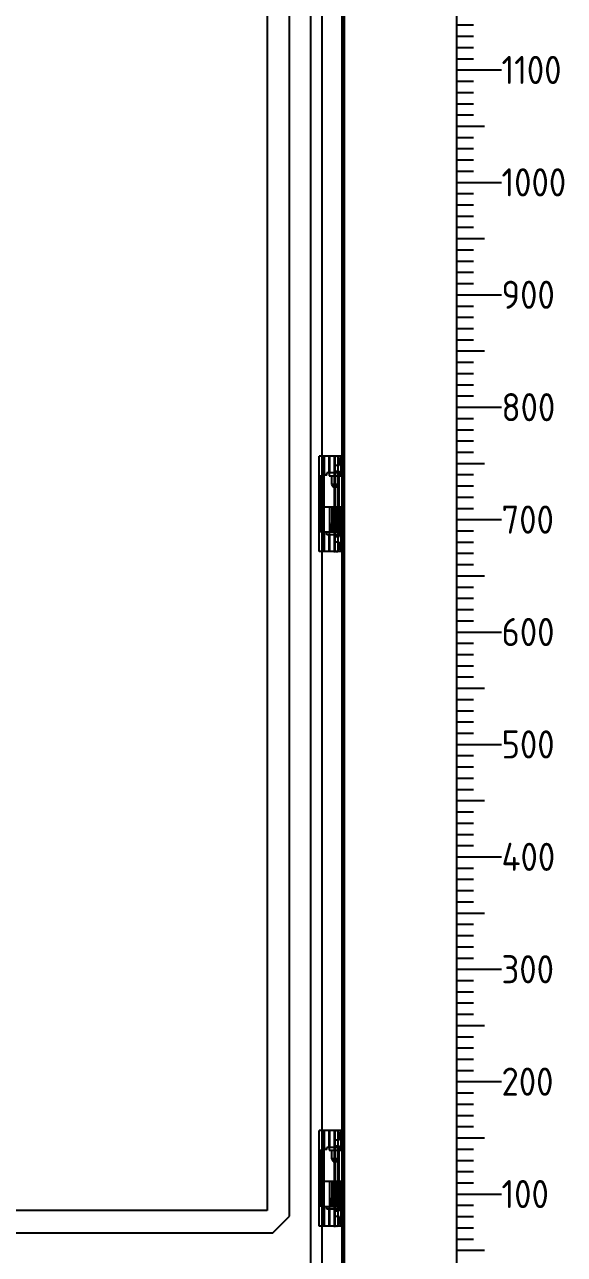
# Model space of a CAD drawing. Header units: millimetres. Extents: x 37984 to 70752, y 14140 to 37584.
# Drawn here: x 39718 to 40198, y 34815 to 35909 of the extents above; entities that cross this region are included whole.
import ezdxf
from ezdxf.enums import TextEntityAlignment as Align

# ---------------------------------------------------------------- set-up
doc = ezdxf.new("R2010")
doc.units = ezdxf.units.MM
doc.set_wipeout_variables(frame=1)
doc.layers.add('! NO PLOT !', color=7, linetype='Continuous', true_color=0xff75dd, plot=False)
doc.layers.add('000-PI-Oprema', color=30, linetype='Continuous', lineweight=5)
for name, color, linetype in [('000-PI-ORMAR', 2, 'Continuous'), ('000-PI_TEXT', 7, 'Continuous'), ('002-PI-Kabelska kanalica', 150, 'Continuous')]:
    doc.layers.add(name, color=color, linetype=linetype)
doc.styles.add('PI0', font='isocpeur.ttf', dxfattribs={"width": 0.9})

# ---------------------------------------------------------------- blocks, each defined once
blk = doc.blocks.new('*U863')
at = {"layer": '002-PI-Kabelska kanalica'}
for p, q in [((-20, 552), (80, 552)), ((-20, -100), (-20, 552)), ((80, -100), (80, 552)), ((-20, -100), (80, -100))]:
    blk.add_line(p, q, dxfattribs=at)
blk = doc.blocks.new('skala_2300')
for p, q in [((0, 1400), (0, 540)), ((0, 1140), (15, 1140)), ((0, 1130), (15, 1130)), ((0, 1120), (15, 1120)), ((0, 1110), (15, 1110)), ((0, 1100), (40, 1100)), ((0, 1090), (15, 1090)), ((0, 1080), (15, 1080)), ((0, 1070), (15, 1070)), ((0, 1060), (15, 1060)), ((0, 1050), (25, 1050)), ((0, 1040), (15, 1040)), ((0, 1030), (15, 1030)), ((0, 1020), (15, 1020)), ((0, 1010), (15, 1010)), ((0, 1000), (40, 1000)), ((0, 1000), (40, 1000)), ((0, 1000), (40, 1000)), ((0, 1000), (40, 1000)), ((0, 990), (15, 990)), ((0, 980), (15, 980)), ((0, 970), (15, 970)), ((0, 960), (15, 960)), ((0, 950), (25, 950)), ((0, 940), (15, 940)), ((0, 930), (15, 930)), ((0, 920), (15, 920)), ((0, 910), (15, 910)), ((0, 900), (40, 900)), ((0, 890), (15, 890)), ((0, 880), (15, 880)), ((0, 870), (15, 870)), ((0, 860), (15, 860)), ((0, 850), (25, 850)), ((0, 840), (15, 840)), ((0, 830), (15, 830)), ((0, 820), (15, 820)), ((0, 810), (15, 810)), ((0, 800), (40, 800)), ((0, 800), (40, 800)), ((0, 800), (40, 800)), ((0, 800), (40, 800)), ((0, 800), (40, 800)), ((0, 790), (15, 790)), ((0, 780), (15, 780)), ((0, 770), (15, 770)), ((0, 760), (15, 760)), ((0, 750), (25, 750)), ((0, 740), (15, 740)), ((0, 730), (15, 730)), ((0, 720), (15, 720)), ((0, 710), (15, 710)), ((0, 700), (40, 700)), ((0, 690), (15, 690)), ((0, 680), (15, 680)), ((0, 670), (15, 670)), ((0, 660), (15, 660)), ((0, 650), (25, 650)), ((0, 640), (15, 640)), ((0, 630), (15, 630)), ((0, 620), (15, 620)), ((0, 610), (15, 610)), ((0, 600), (40, 600)), ((0, 600), (40, 600)), ((0, 600), (40, 600)), ((0, 600), (40, 600)), ((0, 600), (40, 600)), ((0, 600), (40, 600)), ((0, 590), (15, 590)), ((0, 580), (15, 580)), ((0, 570), (15, 570)), ((0, 560), (15, 560)), ((0, 550), (25, 550)), ((0, 540), (0, 0)), ((0, 540), (15, 540)), ((0, 530), (15, 530)), ((0, 520), (15, 520)), ((0, 510), (15, 510)), ((0, 500), (40, 500)), ((0, 490), (15, 490)), ((0, 480), (15, 480)), ((0, 470), (15, 470)), ((0, 460), (15, 460)), ((0, 450), (25, 450)), ((0, 440), (15, 440)), ((0, 430), (15, 430)), ((0, 420), (15, 420)), ((0, 410), (15, 410)), ((0, 400), (40, 400)), ((0, 400), (40, 400)), ((0, 400), (40, 400)), ((0, 400), (40, 400)), ((0, 400), (40, 400)), ((0, 400), (40, 400)), ((0, 400), (40, 400)), ((0, 390), (15, 390)), ((0, 380), (15, 380)), ((0, 370), (15, 370)), ((0, 360), (15, 360)), ((0, 350), (25, 350)), ((0, 340), (15, 340)), ((0, 330), (15, 330)), ((0, 320), (15, 320)), ((0, 310), (15, 310)), ((0, 300), (40, 300)), ((0, 290), (15, 290)), ((0, 280), (15, 280)), ((0, 270), (15, 270)), ((0, 260), (15, 260)), ((0, 250), (25, 250)), ((0, 240), (15, 240)), ((0, 230), (15, 230)), ((0, 220), (15, 220)), ((0, 210), (15, 210)), ((0, 200), (40, 200)), ((0, 200), (40, 200)), ((0, 200), (40, 200)), ((0, 200), (40, 200)), ((0, 200), (40, 200)), ((0, 200), (40, 200)), ((0, 200), (40, 200)), ((0, 200), (40, 200)), ((0, 190), (15, 190)), ((0, 180), (15, 180)), ((0, 170), (15, 170)), ((0, 160), (15, 160)), ((0, 150), (25, 150)), ((0, 140), (15, 140)), ((0, 130), (15, 130)), ((0, 120), (15, 120)), ((0, 110), (15, 110)), ((0, 100), (40, 100)), ((0, 90), (15, 90)), ((0, 80), (15, 80)), ((0, 70), (15, 70)), ((0, 60), (15, 60)), ((0, 50), (25, 50))]:
    blk.add_line(p, q)
at = {"style": 'PI0', "width": 0.9}
for s, p in [('1100', (40, 1100)), ('1000', (40, 1000)), ('900', (40, 900)), ('800', (40, 800)), ('700', (40, 700)), ('600', (40, 600)), ('500', (40, 500)), ('400', (40, 400)), ('300', (40, 300)), ('200', (40, 200)), ('100', (40, 100))]:
    blk.add_text(s, height=25, dxfattribs=at).set_placement(p, align=Align.MIDDLE_LEFT)

msp = doc.modelspace()

# ---------------------------------------------------------------- linework, layer by layer
at = {"layer": '000-PI-Oprema'}
msp.add_lwpolyline([(39720.172, 35604.404), (39728.172, 35604.404), (39728.172, 35599.404), (39720.172, 35599.404)], close=True, dxfattribs=at)

# ---------------------------------------------------------------- block references
msp.add_blockref('skala_2300', (40101.672, 34768.904))
at = {"rotation": 270}
for p in [(39403.172, 35889.104), (39403.172, 34909.404)]:
    msp.add_blockref('*U863', p, dxfattribs=at)

# ---------------------------------------------------------------- texts
at = {"layer": '000-PI_TEXT', "linetype": 'Continuous', "insert": (39724.172, 35601.904), "char_height": 3, "width": 8, "attachment_point": 5, "style": 'PI0'}
msp.add_mtext('1E', dxfattribs=at)

# ---------------------------------------------------------------- next in the draw order: wipeouts: each hides what was drawn before it
msp.add_wipeout([(39609.672, 36763.904), (40001.672, 36763.904), (40001.672, 34766.904), (39609.672, 34766.904)]).dxf.layer = '000-PI-ORMAR'

# ---------------------------------------------------------------- next in the draw order: linework, layer by layer
at = {"layer": '! NO PLOT !'}
for p, q in [((39982.184, 34788.404), (39982.184, 36749.904)), ((39972.184, 34803.404), (39972.184, 36734.904)), ((39933.184, 36684.154), (39933.184, 34854.154)), ((39953.184, 34849.154), (39953.184, 36689.154)), ((39933.184, 34854.154), (39678.184, 34854.154)), ((39938.184, 34834.154), (39953.184, 34849.154)), ((39938.184, 34834.154), (39673.184, 34834.154))]:
    msp.add_line(p, q, dxfattribs=at)
at = {"layer": '000-PI-ORMAR'}
for p, q in [((39999.684, 36759.404), (39999.684, 34778.904)), ((40000.172, 36761.404), (40000.172, 34776.904)), ((40001.672, 36761.404), (40001.672, 34776.904)), ((40001.684, 34776.904), (40001.684, 36761.404)), ((40001.684, 34776.904), (40001.684, 36761.404)), ((39979.684, 35440.404), (39979.684, 35525.404)), ((39999.127, 35525.404), (39979.684, 35525.404)), ((39982.167, 35508.404), (39982.167, 35525.404)), ((39982.372, 35440.404), (39982.372, 35525.404)), ((39984.265, 35508.404), (39984.265, 35525.404)), ((39988.027, 35525.404), (39988.027, 35510.404)), ((39988.94, 35510.404), (39988.94, 35525.404)), ((39993.048, 35440.404), (39993.048, 35525.404)), ((39993.577, 35496.554), (39993.577, 35526.254)), ((39993.577, 35510.404), (39993.577, 35525.404)), ((39993.795, 35440.404), (39993.795, 35525.404)), ((39996.555, 35523.404), (39997.202, 35523.404)), ((39996.555, 35442.404), (39996.555, 35523.404)), ((39997.202, 35516.904), (39997.202, 35523.404)), ((39999.127, 35510.404), (39999.127, 35525.404)), ((39997.202, 35516.904), (39993.048, 35516.904)), ((39996.559, 35448.904), (39996.559, 35516.904)), ((39981.439, 35457.404), (39981.439, 35508.404)), ((39986.363, 35508.404), (39981.439, 35508.404)), ((39983.901, 35457.404), (39983.901, 35508.404)), ((39999.127, 35510.404), (39986.363, 35510.404)), ((39986.363, 35508.404), (39986.363, 35510.404)), ((39988.477, 35510.404), (39988.477, 35507.904)), ((39988.477, 35507.904), (39998.677, 35507.904)), ((39990.627, 35507.904), (39990.627, 35500.415)), ((39993.048, 35511.904), (39997.283, 35511.904)), ((39996.13, 35453.904), (39996.13, 35511.904)), ((39996.527, 35500.415), (39996.527, 35507.904)), ((39996.849, 35453.904), (39996.849, 35511.904)), ((39997.283, 35453.904), (39997.283, 35511.904)), ((39998.677, 35507.904), (39998.677, 35510.404)), ((39990.627, 35500.415), (39992.077, 35497.904)), ((39990.627, 35500.415), (39996.527, 35500.415)), ((39992.077, 35497.904), (39995.077, 35497.904)), ((39995.077, 35497.904), (39996.527, 35500.415)), ((39982.884, 35480.404), (39999.684, 35480.404)), ((39982.884, 35480.404), (39982.884, 35457.904)), ((39988.834, 35480.404), (39988.834, 35457.904)), ((39990.834, 35480.404), (39990.834, 35457.904)), ((39992.505, 35480.404), (39992.505, 35457.904)), ((39992.862, 35480.404), (39992.862, 35457.904)), ((39995.005, 35480.404), (39995.005, 35457.904)), ((39995.362, 35480.404), (39995.362, 35457.904)), ((39995.723, 35480.404), (39995.723, 35457.904)), ((39996.847, 35480.404), (39996.847, 35457.904)), ((39997.602, 35480.404), (39997.602, 35457.904)), ((39997.723, 35457.904), (39997.723, 35480.404)), ((39998.726, 35480.404), (39998.726, 35457.904)), ((39999.482, 35480.404), (39999.482, 35457.904)), ((39993.577, 35439.554), (39993.577, 35469.254)), ((39986.363, 35457.404), (39981.439, 35457.404)), ((39982.167, 35440.404), (39982.167, 35457.404)), ((39982.884, 35457.904), (39999.684, 35457.904)), ((39984.265, 35440.404), (39984.265, 35457.404)), ((39986.363, 35455.404), (39986.363, 35457.404)), ((39988.477, 35457.904), (39988.477, 35455.404)), ((39992.077, 35467.904), (39990.627, 35465.392)), ((39990.627, 35465.392), (39996.527, 35465.392)), ((39990.627, 35465.392), (39990.627, 35457.904)), ((39992.077, 35467.904), (39995.077, 35467.904)), ((39996.527, 35465.392), (39995.077, 35467.904)), ((39996.527, 35457.904), (39996.527, 35465.392)), ((39998.677, 35455.404), (39998.677, 35457.904)), ((39999.127, 35455.404), (39986.363, 35455.404)), ((39988.027, 35455.404), (39988.027, 35440.404)), ((39988.94, 35440.404), (39988.94, 35455.404)), ((39993.048, 35453.904), (39997.283, 35453.904)), ((39997.202, 35448.904), (39993.048, 35448.904)), ((39993.577, 35440.404), (39993.577, 35455.404)), ((39997.202, 35442.404), (39997.202, 35448.904)), ((39999.127, 35440.404), (39999.127, 35455.404)), ((39999.127, 35440.404), (39979.684, 35440.404)), ((39996.555, 35442.404), (39997.202, 35442.404)), ((39979.684, 34840.404), (39979.684, 34925.404)), ((39999.127, 34925.404), (39979.684, 34925.404)), ((39982.167, 34908.404), (39982.167, 34925.404)), ((39982.372, 34840.404), (39982.372, 34925.404)), ((39984.265, 34908.404), (39984.265, 34925.404)), ((39988.027, 34925.404), (39988.027, 34910.404)), ((39988.94, 34910.404), (39988.94, 34925.404)), ((39993.048, 34840.404), (39993.048, 34925.404)), ((39993.577, 34896.554), (39993.577, 34926.254)), ((39993.577, 34910.404), (39993.577, 34925.404)), ((39993.795, 34840.404), (39993.795, 34925.404)), ((39996.555, 34923.404), (39997.202, 34923.404)), ((39996.555, 34842.404), (39996.555, 34923.404)), ((39997.202, 34916.904), (39997.202, 34923.404)), ((39999.127, 34910.404), (39999.127, 34925.404)), ((39999.127, 34910.404), (39986.363, 34910.404)), ((39986.363, 34908.404), (39986.363, 34910.404)), ((39988.477, 34910.404), (39988.477, 34907.904)), ((39997.202, 34916.904), (39993.048, 34916.904)), ((39993.048, 34911.904), (39997.283, 34911.904)), ((39996.13, 34853.904), (39996.13, 34911.904)), ((39996.559, 34848.904), (39996.559, 34916.904)), ((39996.849, 34853.904), (39996.849, 34911.904)), ((39997.283, 34853.904), (39997.283, 34911.904)), ((39998.677, 34907.904), (39998.677, 34910.404)), ((39981.439, 34857.404), (39981.439, 34908.404)), ((39986.363, 34908.404), (39981.439, 34908.404)), ((39983.901, 34857.404), (39983.901, 34908.404)), ((39988.477, 34907.904), (39998.677, 34907.904)), ((39990.627, 34907.904), (39990.627, 34900.415)), ((39990.627, 34900.415), (39996.527, 34900.415)), ((39990.627, 34900.415), (39992.077, 34897.904)), ((39995.077, 34897.904), (39996.527, 34900.415)), ((39996.527, 34900.415), (39996.527, 34907.904)), ((39992.077, 34897.904), (39995.077, 34897.904)), ((39982.884, 34880.404), (39982.884, 34857.904)), ((39982.884, 34880.404), (39999.684, 34880.404)), ((39988.834, 34880.404), (39988.834, 34857.904)), ((39990.834, 34880.404), (39990.834, 34857.904)), ((39992.505, 34880.404), (39992.505, 34857.904)), ((39992.862, 34880.404), (39992.862, 34857.904)), ((39995.005, 34880.404), (39995.005, 34857.904)), ((39995.362, 34880.404), (39995.362, 34857.904)), ((39995.723, 34880.404), (39995.723, 34857.904)), ((39996.847, 34880.404), (39996.847, 34857.904)), ((39997.602, 34880.404), (39997.602, 34857.904)), ((39997.723, 34857.904), (39997.723, 34880.404)), ((39998.726, 34880.404), (39998.726, 34857.904)), ((39999.482, 34880.404), (39999.482, 34857.904)), ((39992.077, 34867.904), (39990.627, 34865.392)), ((39992.077, 34867.904), (39995.077, 34867.904)), ((39993.577, 34839.554), (39993.577, 34869.254)), ((39996.527, 34865.392), (39995.077, 34867.904)), ((39986.363, 34857.404), (39981.439, 34857.404)), ((39982.167, 34840.404), (39982.167, 34857.404)), ((39982.884, 34857.904), (39999.684, 34857.904)), ((39984.265, 34840.404), (39984.265, 34857.404)), ((39986.363, 34855.404), (39986.363, 34857.404)), ((39988.477, 34857.904), (39988.477, 34855.404)), ((39990.627, 34865.392), (39990.627, 34857.904)), ((39990.627, 34865.392), (39996.527, 34865.392)), ((39996.527, 34857.904), (39996.527, 34865.392)), ((39998.677, 34855.404), (39998.677, 34857.904)), ((39999.127, 34855.404), (39986.363, 34855.404)), ((39988.027, 34855.404), (39988.027, 34840.404)), ((39988.94, 34840.404), (39988.94, 34855.404)), ((39993.048, 34853.904), (39997.283, 34853.904)), ((39997.202, 34848.904), (39993.048, 34848.904)), ((39993.577, 34840.404), (39993.577, 34855.404)), ((39997.202, 34842.404), (39997.202, 34848.904)), ((39999.127, 34840.404), (39999.127, 34855.404)), ((39999.127, 34840.404), (39979.684, 34840.404)), ((39996.555, 34842.404), (39997.202, 34842.404))]:
    msp.add_line(p, q, dxfattribs=at)
for centre, start_param, end_param in [((39994.623, 35523.404), 4.71238898, 6.28318531), ((39995.27, 35523.404), 4.71238898, 6.28318531), ((39994.623, 35442.404), 3.14159265, 4.71238898), ((39995.27, 35442.404), 3.14159265, 4.71238898), ((39994.623, 34923.404), 4.71238898, 6.28318531), ((39995.27, 34923.404), 4.71238898, 6.28318531), ((39994.623, 34842.404), 3.14159265, 4.71238898), ((39995.27, 34842.404), 3.14159265, 4.71238898)]:
    msp.add_ellipse(centre, major_axis=(0, 2), ratio=0.96592583, start_param=start_param, end_param=end_param, dxfattribs=at)

doc.saveas('drawing.dxf')
